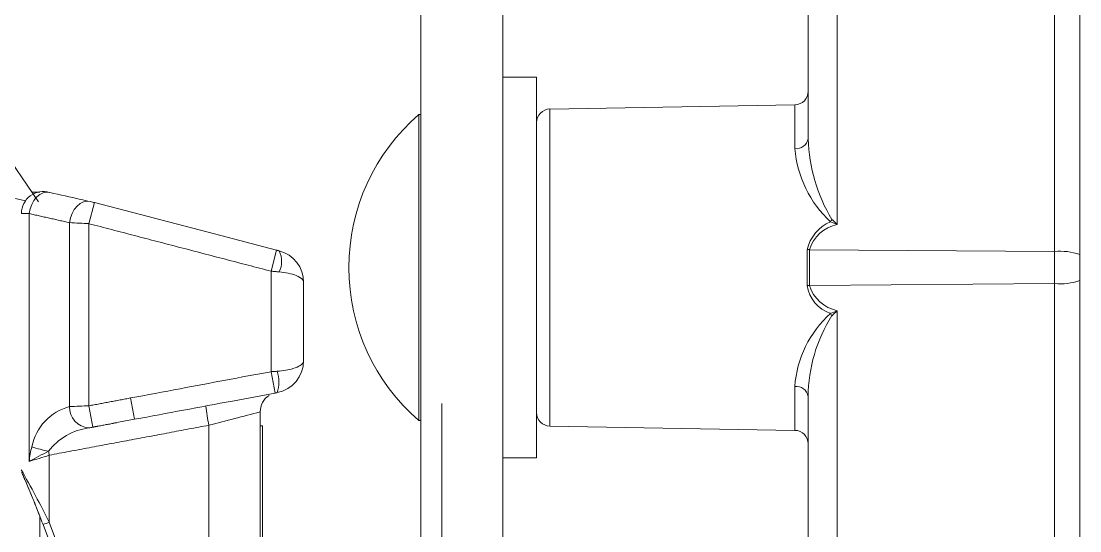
# Model space of a CAD drawing. Extents: x 8 to 113, y 2 to 87.
# Drawn here: x 51.788 to 54.224, y 37.889 to 39.061 of the extents above; entities that cross this region are included whole.
import ezdxf

# ---------------------------------------------------------------- set-up
doc = ezdxf.new("R2010")
doc.units = 0
doc.header["$MEASUREMENT"] = 0
doc.layers.add('OBJECT', color=7, linetype='CONTINUOUS')

msp = doc.modelspace()

# ---------------------------------------------------------------- linework, layer by layer
at = {"layer": 'OBJECT', "linetype": 'Continuous', "lineweight": 15}
for p, q in [((52.7083, 38.1818), (52.7083, 44.9982)), ((52.8963, 37.4432), (52.8963, 44.9982)), ((53.6662, 39.6831), (53.6662, 38.5938)), ((53.5993, 38.7908), (53.5993, 39.6763)), ((54.1662, 38.5313), (54.1662, 39.6394)), ((54.2243, 39.6325), (54.2243, 38.5244)), ((52.9743, 38.932), (52.8963, 38.932)), ((52.9743, 38.4641), (52.9743, 38.932)), ((53.5686, 38.8689), (53.005, 38.8591)), ((53.005, 38.8591), (53.005, 38.1298)), ((53.5686, 38.768), (53.5686, 38.8689)), ((52.7083, 38.8465), (52.7033, 38.8465)), ((52.7033, 38.7434), (52.7033, 38.8465)), ((51.828, 38.6455), (51.7378, 38.7777)), ((52.7033, 38.1425), (52.7033, 38.7434)), ((51.8132, 38.6682), (51.8311, 38.6682)), ((51.957, 38.6438), (51.9443, 38.5954)), ((51.8069, 38.6185), (51.8069, 38.0488)), ((51.8994, 38.5977), (51.8994, 38.1746)), ((51.9443, 38.5954), (51.9443, 38.1765)), ((52.3759, 38.5345), (52.3633, 38.4861)), ((53.5966, 38.4533), (53.5966, 38.5356)), ((53.602, 38.5356), (53.602, 38.4533)), ((54.1662, 38.5313), (53.602, 38.5356)), ((54.1662, 38.4577), (54.1662, 38.5313)), ((54.2243, 38.5244), (54.2243, 38.4645)), ((52.3633, 38.255), (52.3633, 38.4861)), ((54.2243, 38.4645), (54.2243, 37.3564)), ((52.4383, 38.4602), (52.4383, 38.2805)), ((52.9743, 38.057), (52.9743, 38.4641)), ((54.1662, 38.4577), (53.602, 38.4533)), ((54.1662, 37.3496), (54.1662, 38.4577)), ((53.6662, 38.3952), (53.6662, 37.3573)), ((52.3725, 38.2059), (52.3633, 38.255)), ((53.5686, 38.12), (53.5686, 38.221)), ((53.5993, 37.3656), (53.5993, 38.1982)), ((51.9536, 38.1274), (51.9443, 38.1765)), ((52.0494, 38.1454), (52.0402, 38.1945)), ((52.7083, 38.1818), (52.7083, 37.5666)), ((52.7563, 38.1818), (52.7563, 37.5666)), ((52.3383, 38.1625), (52.3383, 35.474)), ((52.0004, 38.1362), (52.0494, 38.1454)), ((52.2204, 35.5046), (52.2204, 38.1318)), ((52.3433, 38.1307), (52.3383, 38.1307)), ((52.3433, 38.1307), (52.3433, 35.5057)), ((52.7033, 38.1425), (52.7083, 38.1425)), ((53.005, 38.1298), (53.5686, 38.12)), ((51.8529, 38.0629), (51.8529, 37.9088)), ((52.8963, 38.057), (52.9743, 38.057)), ((51.7968, 38.0069), (51.7975, 38.0053)), ((51.8313, 37.922), (51.8313, 35.7143))]:
    msp.add_line(p, q, dxfattribs=at)
at = {"layer": 'OBJECT', "linetype": 'Continuous', "lineweight": 15, "flags": 128}
for points in [[(51.8546, 38.6669), (51.8469, 38.6679), (51.839, 38.6665), (51.8313, 38.6627), (51.8241, 38.6568), (51.8178, 38.6489), (51.8126, 38.6397), (51.809, 38.6293), (51.8069, 38.6185)], [(51.9474, 38.6461), (51.9397, 38.6471), (51.9318, 38.6457), (51.9241, 38.6419), (51.9168, 38.636), (51.9105, 38.6282), (51.9053, 38.6189), (51.9015, 38.6086), (51.8994, 38.5977)], [(52.3759, 38.5345), (52.2334, 38.5717), (51.957, 38.6438)]]:
    msp.add_lwpolyline(points, dxfattribs=at)
at = {"layer": 'OBJECT', "linetype": 'Continuous', "lineweight": 15}
for centre, radius, start, end in [((53.5681, 38.9002), 0.0313, 271, 0), ((53.0056, 38.8279), 0.0313, 91, 180), ((53.0076, 38.4945), 0.4653, 130.8426, 229.1574), ((53.5719, 38.7957), 0.0279, 263.307, 349.932), ((53.9722, 38.7998), 0.373, 181.3838, 211.4628), ((53.8258, 38.7893), 0.258, 184.7508, 227.2797), ((51.8391, 38.6193), 0.05, 72.91, 180.2479), ((51.8711, 38.318), 0.3369, 75.2365, 76.9113), ((51.5626, 31.7821), 6.824, 86.79274, 87.17027), ((53.6874, 38.5139), 0.0933, 113.1295, 166.5613), ((53.6848, 38.5088), 0.087, 102.3638, 162.0521), ((53.494, 38.7014), 0.1868, 327.0448, 328.9795), ((52.3309, 38.5087), 0.0567, 334.7603, 25.2397), ((52.3632, 38.4602), 0.0751, 359.9852, 75.3341), ((53.5977, 37.967), 0.5687, 89.5608, 90.1099), ((54.1798, 38.3969), 0.1351, 70.7758, 95.8013), ((54.1798, 38.5921), 0.1351, 264.1987, 289.2242), ((53.6759, 38.4653), 0.0802, 188.6052, 251.704), ((53.5977, 39.022), 0.5687, 269.8901, 270.4392), ((53.6848, 38.4802), 0.087, 197.9479, 257.6362), ((53.8185, 38.2031), 0.2506, 132.0536, 175.916), ((53.9486, 38.1961), 0.3493, 147.4895, 179.6638), ((53.494, 38.2876), 0.1868, 31.0205, 32.9552), ((52.3633, 38.2805), 0.075, 280.6326, 0.0101), ((52.308, 38.2313), 0.0734, 340.4411, 19.5589), ((53.5719, 38.1933), 0.0279, 10.068, 96.693), ((52.3833, 38.1625), 0.045, 123.1276, 180), ((51.9308, 38.0587), 0.1201, 105.1347, 168.5586), ((52.1058, 33.8471), 4.3325, 92.1353, 92.7296), ((51.9482, 38.1741), 0.0487, 179.3898, 265.1475), ((52.8507, 38.2613), 0.6435, 187.6194, 191.6147), ((45.9975, 62.3085), 24.9648, 284.43421, 284.71381), ((53.0056, 38.1611), 0.0313, 180, 269), ((51.9611, 37.9885), 0.1381, 97.0853, 142.7169), ((52.031, 37.7016), 0.4328, 100.3042, 101.5879), ((53.5681, 38.0888), 0.0313, 0, 89), ((51.936, 38.0427), 0.1293, 162.0664, 177.2996), ((51.8863, 38.2773), 0.2081, 249.4053, 260.3018), ((54.541, 32.9253), 5.8074, 117.59159, 118.08567), ((51.4083, 39.4325), 1.44, 286.0725, 287.9872), ((54.3774, 38.5367), 2.5685, 190.4188, 190.6296), ((49.4436, 36.6988), 2.6961, 26.6659, 29.5781), ((49.0478, 36.8339), 2.9888, 20.9676, 23.1085), ((49.2324, 36.9105), 2.789, 20.8546, 23.1116), ((51.6298, 38.4801), 0.6133, 289.9133, 291.3374), ((49.0086, 36.8182), 3.0462, 339.0224, 20.9776), ((49.0083, 36.8182), 3.0312, 339.0224, 20.9776)]:
    msp.add_arc(centre, radius, start, end, dxfattribs=at)
for points, knots in [([(51.7983, 38.6483), (51.7454, 38.6591), (51.4907, 38.7108), (51.2359, 38.7623), (51.034, 38.8031)], [0, 0, 0, 0, 0.207655, 1, 1, 1, 1]), ([(51.8546, 38.6669), (51.8779, 38.6618), (51.9088, 38.6549), (51.9398, 38.6479), (51.9474, 38.6461)], [0, 0, 0, 0, 0.752711, 1, 1, 1, 1]), ([(51.8069, 38.6185), (51.8025, 38.6187), (51.7938, 38.6191), (51.7882, 38.6192), (51.7889, 38.6191), (51.7891, 38.6191)], [0, 0, 0, 0, 0.419564, 0.84191, 1, 1, 1, 1]), ([(53.6662, 38.5938), (53.6661, 38.5938), (53.6609, 38.5959), (53.6558, 38.5978), (53.6507, 38.5998)], [0, 0, 0, 0, 0.023755, 1, 1, 1, 1]), ([(53.6541, 38.6051), (53.658, 38.6015), (53.6621, 38.5977), (53.6661, 38.5939), (53.6662, 38.5938)], [0, 0, 0, 0, 0.976346, 1, 1, 1, 1]), ([(52.4383, 38.4602), (52.4383, 38.4602), (52.4383, 38.4625), (52.436, 38.4682), (52.4241, 38.4758), (52.4045, 38.4818), (52.3894, 38.4836), (52.3823, 38.4845)], [0, 0, 0, 0, 0.003459, 0.212793, 0.526923, 0.776562, 1, 1, 1, 1]), ([(53.6507, 38.3892), (53.6558, 38.3911), (53.6609, 38.3931), (53.6661, 38.3951), (53.6662, 38.3952)], [0, 0, 0, 0, 0.976245, 1, 1, 1, 1]), ([(53.6662, 38.3952), (53.6661, 38.3951), (53.6621, 38.3912), (53.658, 38.3875), (53.6541, 38.3838)], [0, 0, 0, 0, 0.023654, 1, 1, 1, 1]), ([(52.3771, 38.2559), (52.3842, 38.2566), (52.3976, 38.2578), (52.4167, 38.2624), (52.4299, 38.2682), (52.4369, 38.2747), (52.4383, 38.2785), (52.4383, 38.2805), (52.4383, 38.2805)], [0, 0, 0, 0, 0.203958, 0.390982, 0.661403, 0.825052, 0.996714, 1, 1, 1, 1]), ([(52.0402, 38.1945), (52.0781, 38.2016), (52.1858, 38.2218), (52.2935, 38.242), (52.3633, 38.255)], [0, 0, 0, 0, 0.351744, 1, 1, 1, 1]), ([(52.3725, 38.2059), (52.3398, 38.1998), (52.232, 38.1796), (52.1243, 38.1594), (52.0494, 38.1454)], [0, 0, 0, 0, 0.304153, 1, 1, 1, 1]), ([(51.7968, 38.0069), (51.7964, 38.0077), (51.7944, 38.0124), (51.792, 38.0181), (51.7899, 38.0228), (51.7894, 38.0241), (51.7899, 38.0229), (51.7917, 38.0187), (51.7935, 38.0146), (51.795, 38.0112), (51.7951, 38.0109)], [0, 0, 0, 0, 0.047328, 0.283604, 0.428815, 0.541783, 0.654609, 0.793367, 0.983658, 1, 1, 1, 1])]:
    msp.add_open_spline(points, degree=3, knots=knots, dxfattribs=at)
for points in [[(51.8994, 38.5977), (51.8069, 38.6185)], [(52.3633, 38.4861), (51.9443, 38.5954)], [(52.3759, 38.5345), (52.3823, 38.5328)], [(52.3823, 38.4845), (52.3633, 38.4861)], [(52.4383, 38.2821), (52.4383, 38.2821)], [(52.3633, 38.255), (52.3771, 38.2559)], [(52.3771, 38.2068), (52.3725, 38.2059)], [(51.9443, 38.1765), (52.0402, 38.1945)], [(52.2204, 38.1318), (51.8529, 38.0629)], [(51.9657, 38.1297), (51.9536, 38.1274)], [(52.0078, 38.1376), (51.9657, 38.1297)]]:
    msp.add_open_spline(points, degree=1, dxfattribs=at)

doc.saveas('drawing.dxf')
